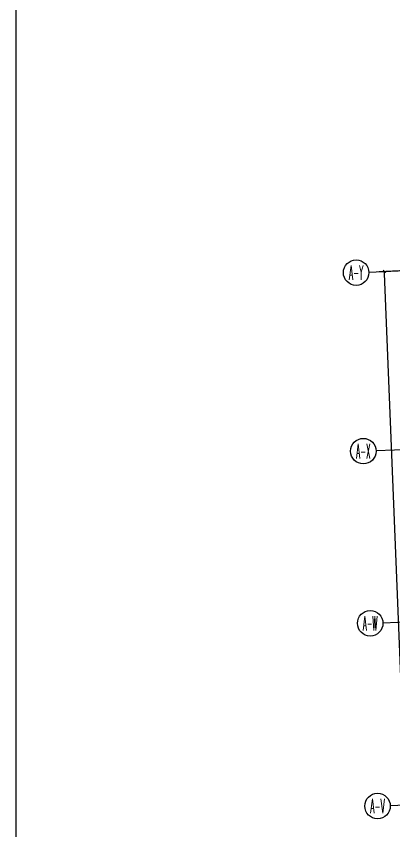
# Model space of a CAD drawing. Header units: millimetres. Extents: x 156735 to 386235, y 467499 to 703525.
# Drawn here: x 156735 to 174487, y 644723 to 683013 of the extents above; entities that cross this region are included whole.
import ezdxf
from ezdxf.enums import TextEntityAlignment as Align

# ---------------------------------------------------------------- set-up
doc = ezdxf.new("R2010")
doc.units = ezdxf.units.MM
doc.header["$LTSCALE"] = 100
doc.header["$PDMODE"] = 35
doc.header["$PDSIZE"] = 200
doc.layers.add('B-TEXT', color=7, linetype='Continuous')
doc.layers.add('Q-AXIS', color=3, linetype='Continuous')
doc.styles.add('_TCH_AXIS', font='COMPLEX', dxfattribs={"bigfont": 'GBCBIG'})
doc.styles.add('COMPLEX', font='tssdeng.shx', dxfattribs={"width": 0.7, "bigfont": 'tssdchn.shx'})
doc.styles.add('TSSD_Dimension', font='Tssdeng.shx', dxfattribs={"width": 0.7, "bigfont": 'hztxt.shx'})
doc.dimstyles.new('TSSD_100_100$0', dxfattribs={"dimtxt": 300, "dimasz": 100, "dimexe": 250, "dimexo": 250, "dimgap": 100, "dimtad": 1, "dimdec": 0, "dimzin": 0, "dimdsep": 46, "dimtxsty": 'TSSD_Dimension', "dimblk": '_tsdbk', "dimblk1": '_tsdbk', "dimblk2": '_tsdbk', "dimsah": 1, "dimcen": 0, "dimclrt": 7, "dimadec": 0, "dimazin": 0, "dimtfac": 1, "dimtdec": 0, "dimtix": 1, "dimtmove": 2, "dimatfit": 3, "dimldrblk": '_tsdbk', "dimfxl": 1, "dimtolj": 1, "dimtzin": 0, "dimarcsym": 0})

# ---------------------------------------------------------------- blocks, each defined once
blk = doc.blocks.new('_tsdbk')
blk.add_line((-1, 0), (0, 0))
at = {"const_width": 0.5}
blk.add_lwpolyline([(-0.7, -0.7), (0.7, 0.7)], dxfattribs=at)
blk = doc.blocks.new('*D120')
at = {"layer": 'Defpoints', "color": 0}
for p in [(174055, 671016), (176580, 671118), (183054, 509847)]:
    blk.add_point(p, dxfattribs=at)
at = {"layer": 'Q-AXIS', "color": 0, "lineweight": -2}
for p, q in [((176330, 671108), (173806, 671006)), ((180525, 509846), (174059, 670916)), ((182804, 509837), (180279, 509736))]:
    blk.add_line(p, q, dxfattribs=at)
at = {"layer": 'Q-AXIS', "color": 0, "lineweight": -2, "xscale": 100, "yscale": 100, "zscale": 100}
for p, rotation in [((174055, 671016), 92.29877299872341), ((180529, 509746), 272.2987729987235)]:
    blk.add_blockref('_tsdbk', p, dxfattribs=dict(at, rotation=rotation))
at = {"layer": 'Q-AXIS', "color": 7, "insert": (177642, 590395), "char_height": 500, "attachment_point": 5, "rotation": 272.2988, "style": 'TSSD_Dimension'}
blk.add_mtext('\\A1;161400', dxfattribs=at)
blk = doc.blocks.new('_AXISO')
blk.add_circle((0, 0), 0.5)
at = {"layer": 'B-TEXT', "style": 'COMPLEX', "width": 1.450893}
blk.add_attdef('A', text='', height=0.56, dxfattribs=at).set_placement((0.249375, -0.28), (0.749375, -0.28), align=Align.FIT)

msp = doc.modelspace()

# ---------------------------------------------------------------- linework, layer by layer
at = {"layer": 'Q-AXIS'}
for p, q in [((173320.5, 670986.8), (176579.7, 671117.6)), ((173657.4, 662593.5), (176916.6, 662724.4)), ((173982.3, 654500), (177241.5, 654630.9)), ((174327.3, 645907), (177586.5, 646037.8))]:
    msp.add_line(p, q, dxfattribs=at)
msp.add_lwpolyline([(156734.8, 703525.4), (386234.8, 703525.4), (386234.8, 467498.7), (156734.8, 467498.7)], close=True, dxfattribs=at)

# ---------------------------------------------------------------- block references
ref = msp.add_blockref('_AXISO', (172721, 670962.7), dxfattribs=dict(at, xscale=1199.999999999998, yscale=1200, zscale=1200, rotation=359.9996457873791))
ref.add_attrib('A', 'A-Y', dxfattribs={"color": 7, "height": 678.82, "rotation": 359.99965, "style": '_TCH_AXIS', "width": 0.318182}).set_placement((172381.6, 670623.3), (173060.4, 670623.3), align=Align.FIT)
ref = msp.add_blockref('_AXISO', (173057.9, 662569.5), dxfattribs=dict(at, xscale=1199.999999999998, yscale=1200, zscale=1200, rotation=359.9996457873791))
ref.add_attrib('A', 'A-X', dxfattribs={"color": 7, "height": 678.82, "rotation": 359.99965, "style": '_TCH_AXIS', "width": 0.323077}).set_placement((172718.5, 662230), (173397.3, 662230), align=Align.FIT)
ref = msp.add_blockref('_AXISO', (173382.8, 654476), dxfattribs=dict(at, xscale=1199.999999999998, yscale=1200, zscale=1200, rotation=359.9996457873791))
ref.add_attrib('A', 'A-W', dxfattribs={"color": 7, "height": 678.82, "rotation": 359.99965, "style": '_TCH_AXIS', "width": 0.304348}).set_placement((173043.4, 654136.6), (173722.2, 654136.6), align=Align.FIT)
ref = msp.add_blockref('_AXISO', (173727.8, 645882.9), dxfattribs=dict(at, xscale=1199.999999999998, yscale=1200, zscale=1200, rotation=359.9996457873791))
ref.add_attrib('A', 'A-V', dxfattribs={"color": 7, "height": 678.82, "rotation": 359.99965, "style": '_TCH_AXIS', "width": 0.323077}).set_placement((173388.4, 645543.5), (174067.2, 645543.5), align=Align.FIT)

# ---------------------------------------------------------------- dimensions: what is measured, and where the dimension line sits
dim = msp.add_linear_dim(base=(174055.4, 671016.3), p1=(183053.5, 509847.5), p2=(176579.7, 671117.6), angle=92.29877, dimstyle='TSSD_100_100$0', override={"dimtxt": 500}, dxfattribs=at)
dim.commit()
dim.dimension.update_dxf_attribs({"geometry": '*D120', "text_midpoint": (177642, 590395.2)})

doc.saveas('drawing.dxf')
